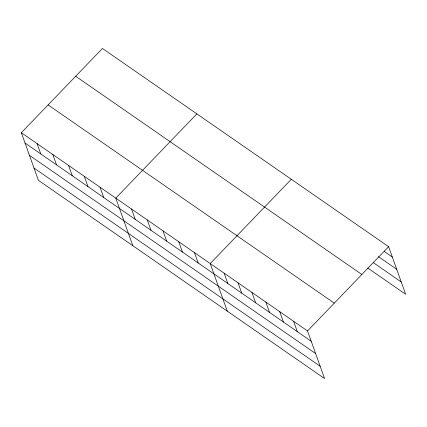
<?xml version="1.0" encoding="UTF-8"?>
<svg xmlns="http://www.w3.org/2000/svg" width="427" height="427" viewBox="0 0 427 427"><rect width="100%" height="100%" fill="white"/><g stroke="black" fill="none" stroke-linecap="round" stroke-linejoin="round"><path stroke-width="0.64" d="M21.35 132.722L307.531 330.946L324.568 378.546L38.393 180.322L21.35 132.722L102.432 48.454L388.607 246.678L405.65 294.278L367.69 267.985M196.868 113.87L115.786 198.139L132.829 245.733M291.305 179.281L210.228 263.555L227.271 311.15M307.531 330.946L388.607 246.678M384.284 251.45L392.306 257.006M378.53 256.712L396.71 269.304M373.449 262.722L401.247 281.975M75.675 76.262L361.85 274.486M48.107 104.914L334.282 303.138M25.049 143.05L311.224 341.274M29.452 155.353L315.628 353.577M33.989 168.024L320.165 366.249M293.627 321.323L297.325 331.651M279.728 311.694L283.427 322.022M265.829 302.065L269.528 312.393M251.93 292.436L255.624 302.764M238.026 282.807L241.725 293.135M224.127 273.179L227.826 283.507M194.488 252.651L198.187 262.979M178.748 241.746L182.446 252.074M163.007 230.847L166.706 241.175M147.267 219.942L150.966 230.27M131.527 209.043L135.226 219.366M100.051 187.234L103.745 197.562M84.311 176.335L88.005 186.663M68.571 165.43L72.27 175.759M52.831 154.531L56.529 164.854M37.09 143.627L40.789 153.955"/></g></svg>
